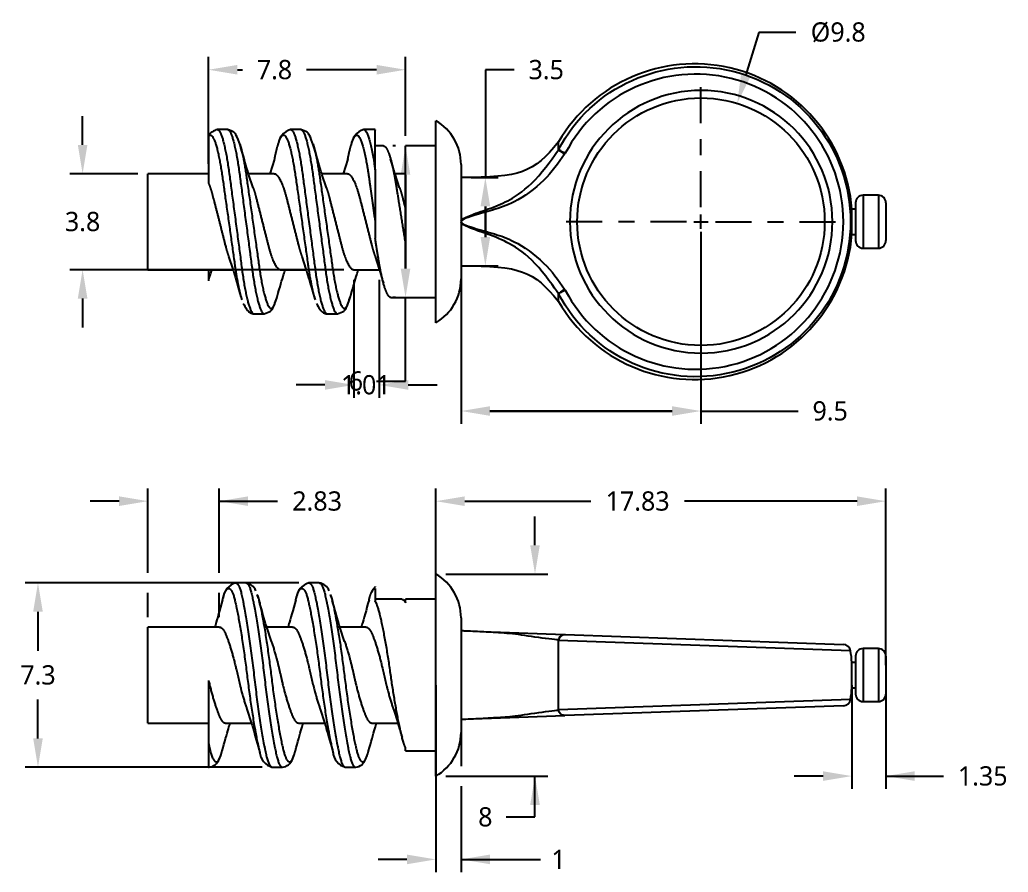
# Model space of a CAD drawing. Extents: x 1.53 to 7.69, y 2.63 to 7.95.
import ezdxf

# ---------------------------------------------------------------- set-up
doc = ezdxf.new("R2010")
doc.units = 0
doc.header["$LTSCALE"] = 0.5
doc.header["$MEASUREMENT"] = 0
doc.header["$PDMODE"] = 33
doc.header["$PDSIZE"] = 0.03937
doc.linetypes.add('CENTER', pattern=[0.72, 0.45, -0.09, 0.09, -0.09])
doc.layers.get('DEFPOINTS').update_dxf_attribs({"linetype": 'CONTINUOUS'})
for name, color, linetype in [('ANNOTATION_TEXT', 7, 'CONTINUOUS'), ('CENTERMARKS', 7, 'CONTINUOUS'), ('TANGENT_LINES', 7, 'CONTINUOUS'), ('VISIBLE', 7, 'CONTINUOUS')]:
    doc.layers.add(name, color=color, linetype=linetype)
doc.styles.add('ONSHAPE-STANDARD-DIMENSION', font='')
doc.styles.get('ONSHAPE-STANDARD-DIMENSION').set_extended_font_data('Noto Sans')
doc.dimstyles.new('ONSHAPE-STANDARD$0', dxfattribs={"dimtxt": 0.12, "dimasz": 0.18, "dimexe": 0.08, "dimexo": 0.0625, "dimgap": 0.09, "dimtad": 0, "dimtih": 1, "dimtoh": 1, "dimlfac": 25.4, "dimzin": 11, "dimtxsty": 'ONSHAPE-STANDARD-DIMENSION', "dimcen": 0.09, "dimclrd": 7, "dimclre": 7, "dimclrt": 7, "dimadec": 1, "dimazin": 3, "dimtfac": 1, "dimtofl": 0, "dimtmove": 0, "dimatfit": 3, "dimtolj": 1, "dimtzin": 11})
doc.dimstyles.new('ONSHAPE-STANDARD$3', dxfattribs={"dimtxt": 0.12, "dimasz": 0.18, "dimexe": 0.08, "dimexo": 0.0625, "dimgap": 0.09, "dimtad": 0, "dimtih": 1, "dimtoh": 1, "dimlfac": 25.4, "dimzin": 11, "dimtxsty": 'ONSHAPE-STANDARD-DIMENSION', "dimcen": 0, "dimclrd": 7, "dimclre": 7, "dimclrt": 7, "dimadec": 1, "dimazin": 3, "dimtfac": 1, "dimtofl": 0, "dimtmove": 0, "dimatfit": 3, "dimtolj": 1, "dimtzin": 11})

# ---------------------------------------------------------------- blocks, each defined once
blk = doc.blocks.new('*D1')
at = {"layer": 'ANNOTATION_TEXT', "color": 7}
for p, q in [((4.6107, 7.6367), (4.4307, 7.6367)), ((4.4307, 7.6367), (4.4307, 6.9646)), ((4.3416, 6.9646), (4.5107, 6.9646)), ((4.4307, 6.5935), (4.4307, 6.7846)), ((4.4307, 6.7846), (4.4307, 6.5935)), ((4.3416, 6.4135), (4.5107, 6.4135))]:
    blk.add_line(p, q, dxfattribs=at)
for points in [[(4.4607, 6.7846), (4.4007, 6.7846), (4.4307, 6.9646)], [(4.4007, 6.5935), (4.4607, 6.5935), (4.4307, 6.4135)]]:
    blk.add_solid(points, dxfattribs=at)
at = {"layer": 'DEFPOINTS', "color": 0}
for p in [(4.2791, 6.9646), (4.4307, 6.9646), (4.4307, 6.9646), (4.2791, 6.4135)]:
    blk.add_point(p, dxfattribs=at)
at = {"layer": 'ANNOTATION_TEXT', "color": 7, "insert": (4.8103, 7.6367), "char_height": 0.12, "attachment_point": 5, "style": 'ONSHAPE-STANDARD-DIMENSION'}
blk.add_mtext('\\A1;3.5', dxfattribs=at)
blk = doc.blocks.new('*D2')
at = {"layer": 'ANNOTATION_TEXT', "color": 7}
for p, q in [((6.137, 7.8697), (6.0541, 7.5989)), ((6.3674, 7.8697), (6.137, 7.8697))]:
    blk.add_line(p, q, dxfattribs=at)
blk.add_solid([(6.0254, 7.6077), (6.0827, 7.5901), (6.0013, 7.4268)], dxfattribs=at)
at = {"layer": 'DEFPOINTS', "color": 0}
for p in [(6.0013, 7.4268), (5.5491, 5.9513)]:
    blk.add_point(p, dxfattribs=at)
at = {"layer": 'ANNOTATION_TEXT', "color": 7, "insert": (6.6316, 7.8697), "char_height": 0.12, "attachment_point": 5, "style": 'ONSHAPE-STANDARD-DIMENSION'}
blk.add_mtext('\\A1;%%c9.8', dxfattribs=at)
blk = doc.blocks.new('*D3')
at = {"layer": 'ANNOTATION_TEXT', "color": 7}
for p, q in [((1.9188, 7.1683), (1.9188, 7.3483)), ((2.2639, 6.9883), (1.8388, 6.9883)), ((3.5474, 6.3898), (1.8388, 6.3898)), ((1.9188, 6.2098), (1.9188, 6.0298))]:
    blk.add_line(p, q, dxfattribs=at)
for points in [[(1.8888, 7.1683), (1.9488, 7.1683), (1.9188, 6.9883)], [(1.9488, 6.2098), (1.8888, 6.2098), (1.9188, 6.3898)]]:
    blk.add_solid(points, dxfattribs=at)
at = {"layer": 'DEFPOINTS', "color": 0}
for p in [(2.3264, 6.9883), (1.9188, 6.3898), (1.9188, 6.3898), (3.6099, 6.3898)]:
    blk.add_point(p, dxfattribs=at)
at = {"layer": 'ANNOTATION_TEXT', "color": 7, "insert": (1.9188, 6.6891), "char_height": 0.12, "attachment_point": 5, "style": 'ONSHAPE-STANDARD-DIMENSION'}
blk.add_mtext('\\A1;3.8', dxfattribs=at)
blk = doc.blocks.new('*D4')
at = {"layer": 'ANNOTATION_TEXT', "color": 7}
for p, q in [((3.6099, 6.3273), (3.6099, 5.5912)), ((3.7694, 6.3273), (3.7694, 5.5912)), ((3.4299, 5.6712), (3.2499, 5.6712)), ((3.9494, 5.6712), (4.1294, 5.6712))]:
    blk.add_line(p, q, dxfattribs=at)
for points in [[(3.4299, 5.6412), (3.4299, 5.7012), (3.6099, 5.6712)], [(3.9494, 5.7012), (3.9494, 5.6412), (3.7694, 5.6712)]]:
    blk.add_solid(points, dxfattribs=at)
at = {"layer": 'DEFPOINTS', "color": 0}
for p in [(3.6099, 6.3898), (3.7694, 6.3898), (3.7694, 5.6712), (3.7694, 5.6712)]:
    blk.add_point(p, dxfattribs=at)
at = {"layer": 'ANNOTATION_TEXT', "color": 7, "insert": (3.6851, 5.6712), "char_height": 0.12, "attachment_point": 5, "style": 'ONSHAPE-STANDARD-DIMENSION'}
blk.add_mtext('\\A1;1.01', dxfattribs=at)
blk = doc.blocks.new('*D5')
at = {"layer": 'ANNOTATION_TEXT', "color": 7}
for p, q in [((4.2791, 6.6221), (4.2791, 5.4284)), ((5.7752, 6.6266), (5.7752, 5.4284)), ((4.4591, 5.5084), (5.5952, 5.5084)), ((5.5952, 5.5084), (4.4591, 5.5084)), ((5.7752, 5.5084), (6.382, 5.5084))]:
    blk.add_line(p, q, dxfattribs=at)
for points in [[(4.4591, 5.5384), (4.4591, 5.4784), (4.2791, 5.5084)], [(5.5952, 5.4784), (5.5952, 5.5384), (5.7752, 5.5084)]]:
    blk.add_solid(points, dxfattribs=at)
at = {"layer": 'DEFPOINTS', "color": 0}
for p in [(4.2791, 6.6846), (5.7752, 6.6891), (5.7752, 5.5084), (5.7752, 5.5084)]:
    blk.add_point(p, dxfattribs=at)
at = {"layer": 'ANNOTATION_TEXT', "color": 7, "insert": (6.5813, 5.5084), "char_height": 0.12, "attachment_point": 5, "style": 'ONSHAPE-STANDARD-DIMENSION'}
blk.add_mtext('\\A1;9.5', dxfattribs=at)
blk = doc.blocks.new('*D6')
at = {"layer": 'ANNOTATION_TEXT', "color": 7}
for p, q in [((2.7043, 7.0508), (2.7043, 7.7167)), ((3.9327, 7.224), (3.9327, 7.7167)), ((2.8843, 7.6367), (2.9151, 7.6367)), ((3.7527, 7.6367), (3.3157, 7.6367))]:
    blk.add_line(p, q, dxfattribs=at)
for points in [[(2.8843, 7.6667), (2.8843, 7.6067), (2.7043, 7.6367)], [(3.7527, 7.6067), (3.7527, 7.6667), (3.9327, 7.6367)]]:
    blk.add_solid(points, dxfattribs=at)
at = {"layer": 'DEFPOINTS', "color": 0}
for p in [(2.7043, 7.6367), (2.7043, 7.6367), (3.9327, 7.1615), (2.7043, 6.9883)]:
    blk.add_point(p, dxfattribs=at)
at = {"layer": 'ANNOTATION_TEXT', "color": 7, "insert": (3.1154, 7.6367), "char_height": 0.12, "attachment_point": 5, "style": 'ONSHAPE-STANDARD-DIMENSION'}
blk.add_mtext('\\A1;7.8', dxfattribs=at)
blk = doc.blocks.new('*D7')
at = {"layer": 'ANNOTATION_TEXT', "color": 7}
for p, q in [((3.8702, 7.1615), (3.8527, 7.1615)), ((3.9327, 6.9815), (3.9327, 6.3966)), ((3.9327, 6.3966), (3.9327, 6.9815)), ((3.8702, 6.2166), (3.8527, 6.2166)), ((3.9327, 5.6949), (3.9327, 6.2166)), ((3.7527, 5.6949), (3.9327, 5.6949))]:
    blk.add_line(p, q, dxfattribs=at)
for points in [[(3.9627, 6.9815), (3.9027, 6.9815), (3.9327, 7.1615)], [(3.9027, 6.3966), (3.9627, 6.3966), (3.9327, 6.2166)]]:
    blk.add_solid(points, dxfattribs=at)
at = {"layer": 'DEFPOINTS', "color": 0}
for p in [(3.9327, 7.1615), (3.9327, 6.2166), (3.9327, 6.2166), (3.9327, 6.2166)]:
    blk.add_point(p, dxfattribs=at)
at = {"layer": 'ANNOTATION_TEXT', "color": 7, "insert": (3.6234, 5.6949), "char_height": 0.12, "attachment_point": 5, "style": 'ONSHAPE-STANDARD-DIMENSION'}
blk.add_mtext('\\A1;6', dxfattribs=at)
blk = doc.blocks.new('*D8')
at = {"layer": 'ANNOTATION_TEXT', "color": 7}
for p, q in [((3.2675, 4.4366), (1.5605, 4.4366)), ((1.6405, 4.2566), (1.6405, 4.0136)), ((1.6405, 3.467), (1.6405, 3.71)), ((3.0391, 3.287), (1.5605, 3.287))]:
    blk.add_line(p, q, dxfattribs=at)
for points in [[(1.6705, 4.2566), (1.6105, 4.2566), (1.6405, 4.4366)], [(1.6105, 3.467), (1.6705, 3.467), (1.6405, 3.287)]]:
    blk.add_solid(points, dxfattribs=at)
at = {"layer": 'DEFPOINTS', "color": 0}
for p in [(3.33, 4.4366), (1.6405, 3.287), (1.6405, 3.287), (3.1016, 3.287)]:
    blk.add_point(p, dxfattribs=at)
at = {"layer": 'ANNOTATION_TEXT', "color": 7, "insert": (1.6405, 3.8618), "char_height": 0.12, "attachment_point": 5, "style": 'ONSHAPE-STANDARD-DIMENSION'}
blk.add_mtext('\\A1;7.3', dxfattribs=at)
blk = doc.blocks.new('*D9')
at = {"layer": 'ANNOTATION_TEXT', "color": 7}
for p, q in [((2.3264, 4.4991), (2.3264, 5.0262)), ((2.7713, 4.4991), (2.7713, 5.0262)), ((2.1464, 4.9462), (1.9664, 4.9462)), ((2.7713, 4.9462), (3.1343, 4.9462)), ((2.9513, 4.9462), (3.1313, 4.9462)), ((2.3264, 4.2235), (2.3264, 4.3741)), ((2.7713, 4.2235), (2.7713, 4.3741))]:
    blk.add_line(p, q, dxfattribs=at)
for points in [[(2.1464, 4.9162), (2.1464, 4.9762), (2.3264, 4.9462)], [(2.9513, 4.9762), (2.9513, 4.9162), (2.7713, 4.9462)]]:
    blk.add_solid(points, dxfattribs=at)
at = {"layer": 'DEFPOINTS', "color": 0}
for p in [(2.3264, 4.9462), (2.3264, 4.9462), (2.3264, 4.161), (2.7713, 4.161)]:
    blk.add_point(p, dxfattribs=at)
at = {"layer": 'ANNOTATION_TEXT', "color": 7, "insert": (3.3815, 4.9462), "char_height": 0.12, "attachment_point": 5, "style": 'ONSHAPE-STANDARD-DIMENSION'}
blk.add_mtext('\\A1;2.83', dxfattribs=at)
blk = doc.blocks.new('*D10')
at = {"layer": 'ANNOTATION_TEXT', "color": 7}
for p, q in [((6.7169, 3.7993), (6.7169, 3.1519)), ((6.9289, 3.7993), (6.9289, 3.1519)), ((6.5369, 3.2319), (6.3569, 3.2319)), ((6.9289, 3.2319), (7.2889, 3.2319)), ((7.1089, 3.2319), (7.2889, 3.2319))]:
    blk.add_line(p, q, dxfattribs=at)
for points in [[(6.5369, 3.2019), (6.5369, 3.2619), (6.7169, 3.2319)], [(7.1089, 3.2619), (7.1089, 3.2019), (6.9289, 3.2319)]]:
    blk.add_solid(points, dxfattribs=at)
at = {"layer": 'DEFPOINTS', "color": 0}
for p in [(6.7169, 3.8618), (6.9289, 3.8618), (6.9289, 3.2319), (6.9289, 3.2319)]:
    blk.add_point(p, dxfattribs=at)
at = {"layer": 'ANNOTATION_TEXT', "color": 7, "insert": (7.5328, 3.2319), "char_height": 0.12, "attachment_point": 5, "style": 'ONSHAPE-STANDARD-DIMENSION'}
blk.add_mtext('\\A1;1.35', dxfattribs=at)
blk = doc.blocks.new('*D11')
at = {"layer": 'ANNOTATION_TEXT', "color": 7}
for p, q in [((4.1217, 3.9243), (4.1217, 5.0262)), ((6.9289, 3.9243), (6.9289, 5.0262)), ((4.3017, 4.9462), (5.0888, 4.9462)), ((6.7489, 4.9462), (5.6722, 4.9462))]:
    blk.add_line(p, q, dxfattribs=at)
for points in [[(4.3017, 4.9762), (4.3017, 4.9162), (4.1217, 4.9462)], [(6.7489, 4.9162), (6.7489, 4.9762), (6.9289, 4.9462)]]:
    blk.add_solid(points, dxfattribs=at)
at = {"layer": 'DEFPOINTS', "color": 0}
for p in [(4.1217, 4.9462), (4.1217, 4.9462), (4.1217, 3.8618), (6.9289, 3.8618)]:
    blk.add_point(p, dxfattribs=at)
at = {"layer": 'ANNOTATION_TEXT', "color": 7, "insert": (5.3805, 4.9462), "char_height": 0.12, "attachment_point": 5, "style": 'ONSHAPE-STANDARD-DIMENSION'}
blk.add_mtext('\\A1;17.83', dxfattribs=at)
blk = doc.blocks.new('*D12')
at = {"layer": 'ANNOTATION_TEXT', "color": 7}
for p, q in [((4.7403, 4.6717), (4.7403, 4.8517)), ((4.1842, 4.4917), (4.8203, 4.4917)), ((4.1842, 3.2319), (4.8203, 3.2319)), ((4.7403, 2.9769), (4.7403, 3.2319)), ((4.5603, 2.9769), (4.7403, 2.9769))]:
    blk.add_line(p, q, dxfattribs=at)
for points in [[(4.7103, 4.6717), (4.7703, 4.6717), (4.7403, 4.4917)], [(4.7703, 3.0519), (4.7103, 3.0519), (4.7403, 3.2319)]]:
    blk.add_solid(points, dxfattribs=at)
at = {"layer": 'DEFPOINTS', "color": 0}
for p in [(4.1217, 4.4917), (4.1217, 3.2319), (4.7403, 3.2319), (4.7403, 3.2319)]:
    blk.add_point(p, dxfattribs=at)
at = {"layer": 'ANNOTATION_TEXT', "color": 7, "insert": (4.4307, 2.9769), "char_height": 0.12, "attachment_point": 5, "style": 'ONSHAPE-STANDARD-DIMENSION'}
blk.add_mtext('\\A1;8', dxfattribs=at)
blk = doc.blocks.new('*D13')
at = {"layer": 'ANNOTATION_TEXT', "color": 7}
for p, q in [((4.1217, 3.7993), (4.1217, 2.6322)), ((4.2791, 3.7993), (4.2791, 3.2944)), ((4.2791, 3.1694), (4.2791, 2.6322)), ((3.9417, 2.7122), (3.7617, 2.7122)), ((4.2791, 2.7122), (4.7749, 2.7122)), ((4.4591, 2.7122), (4.6391, 2.7122))]:
    blk.add_line(p, q, dxfattribs=at)
for points in [[(3.9417, 2.6822), (3.9417, 2.7422), (4.1217, 2.7122)], [(4.4591, 2.7422), (4.4591, 2.6822), (4.2791, 2.7122)]]:
    blk.add_solid(points, dxfattribs=at)
at = {"layer": 'DEFPOINTS', "color": 0}
for p in [(4.1217, 3.8618), (4.2791, 3.8618), (4.2791, 2.7122), (4.2791, 2.7122)]:
    blk.add_point(p, dxfattribs=at)
at = {"layer": 'ANNOTATION_TEXT', "color": 7, "insert": (4.8872, 2.7122), "char_height": 0.12, "attachment_point": 5, "style": 'ONSHAPE-STANDARD-DIMENSION'}
blk.add_mtext('\\A1;1', dxfattribs=at)

msp = doc.modelspace()

# ---------------------------------------------------------------- linework, layer by layer
at = {"layer": 'CENTERMARKS', "linetype": 'CENTER'}
for p, q in [((5.7752, 6.7791), (5.7752, 7.5507)), ((5.6852, 6.6891), (4.9136, 6.6891)), ((5.8652, 6.6891), (6.6369, 6.6891)), ((5.7752, 6.5991), (5.7752, 5.8274))]:
    msp.add_line(p, q, dxfattribs=at)
at = {"layer": 'CENTERMARKS', "linetype": 'CONTINUOUS'}
for p, q in [((5.7752, 6.6441), (5.7752, 6.7341)), ((5.7302, 6.6891), (5.8202, 6.6891))]:
    msp.add_line(p, q, dxfattribs=at)
at = {"layer": 'TANGENT_LINES'}
for p, q in [((4.9291, 7.1161), (4.9251, 7.1095)), ((6.7872, 6.8544), (6.7872, 6.5237)), ((6.8817, 6.8544), (6.8817, 6.5237)), ((4.9251, 6.2686), (4.9291, 6.2621)), ((6.7084, 4.0128), (4.8867, 4.0775)), ((4.9291, 4.1143), (4.9199, 4.1135)), ((6.7872, 4.0271), (6.7872, 3.6964)), ((6.8817, 4.0271), (6.8817, 3.6964)), ((4.8867, 3.6461), (6.7084, 3.7108)), ((4.8867, 3.6433), (4.887, 3.6433)), ((4.2791, 3.5862), (4.2958, 3.587))]:
    msp.add_line(p, q, dxfattribs=at)
msp.add_ellipse((5.7438, 6.6891), major_axis=(0, 0.9202), ratio=0.999371, start_param=8.336502, end_param=13.654647, dxfattribs=at)
at = {"layer": 'TANGENT_LINES', "extrusion": (0, 0, -1)}
msp.add_ellipse((5.7769, 6.6891), major_axis=(-0.8189, 0), ratio=1, start_param=6.283185307179586, end_param=12.56637061435917, dxfattribs=at)
at = {"layer": 'TANGENT_LINES'}
for points, weights, knots in [([(2.7043, 7.2223), (2.7103, 7.2298), (2.7158, 7.2298), (2.7538, 7.2298), (2.7919, 6.9594), (2.8299, 6.6891), (2.868, 6.4187), (2.8827, 6.314), (2.8997, 6.2451), (2.9026, 6.2332), (2.9055, 6.2226)], [0.96351017681, 0.978211633781, 1, 0.866025403784, 1, 0.866025403784, 1, 0.943494333625, 0.934652783025, 0.93314678853, 0.933023664293], [0.19457898, 0.19457898, 0.19457898, 0.2, 0.2, 0.23333333, 0.23333333, 0.26666667, 0.26666667, 0.28072547, 0.28072547, 0.28312012, 0.28312012, 0.28312012]), ([(2.759, 7.2639), (2.7591, 7.2639), (2.7591, 7.2639), (2.7972, 7.2639), (2.8352, 6.9765), (2.8733, 6.6891), (2.9113, 6.4017), (2.9494, 6.1143), (2.9875, 6.1143)], [0.999702167794, 0.999850918004, 1, 0.866025403784, 1, 0.866025403784, 1, 0.866025403784, 1], [0.1999629, 0.1999629, 0.1999629, 0.2, 0.2, 0.2333333, 0.2333333, 0.2666667, 0.2666667, 0.3, 0.3, 0.3]), ([(2.8228, 7.2639), (2.8609, 7.2637), (2.8989, 6.9765), (2.937, 6.6891), (2.975, 6.4017), (3.0131, 6.1143), (3.0512, 6.1143), (3.0512, 6.1143), (3.0512, 6.1143)], [0.99987838123, 0.866086240795, 1, 0.866025403784, 1, 0.866025403784, 1, 0.99993916299, 0.99987838123], [0.2000151, 0.2000151, 0.2000151, 0.2333333, 0.2333333, 0.2666667, 0.2666667, 0.3, 0.3, 0.3000151, 0.3000151, 0.3000151]), ([(3.1377, 7.1685), (3.1563, 7.2298), (3.1724, 7.2298), (3.2105, 7.2298), (3.2486, 6.9594), (3.2866, 6.6891), (3.3247, 6.4187), (3.3394, 6.314), (3.3564, 6.2451), (3.3593, 6.2332), (3.3622, 6.2226)], [0.933441730668, 0.938373623314, 1, 0.866025403784, 1, 0.866025403784, 1, 0.943494333625, 0.934652783025, 0.93314678853, 0.933023664293], [0.38466715, 0.38466715, 0.38466715, 0.4, 0.4, 0.43333333, 0.43333333, 0.46666667, 0.46666667, 0.48072547, 0.48072547, 0.48312012, 0.48312012, 0.48312012]), ([(3.2157, 7.2639), (3.2158, 7.2639), (3.2158, 7.2639), (3.2539, 7.2639), (3.2919, 6.9765), (3.33, 6.6891), (3.368, 6.4017), (3.4061, 6.1143), (3.4442, 6.1143)], [0.999702167794, 0.999850918004, 1, 0.866025403784, 1, 0.866025403784, 1, 0.866025403784, 1], [0.3999629, 0.3999629, 0.3999629, 0.4, 0.4, 0.4333333, 0.4333333, 0.4666667, 0.4666667, 0.5, 0.5, 0.5]), ([(3.2795, 7.2639), (3.3176, 7.2637), (3.3556, 6.9765), (3.3937, 6.6891), (3.4317, 6.4017), (3.4698, 6.1143), (3.5078, 6.1143), (3.5079, 6.1143), (3.5079, 6.1143)], [0.99987838123, 0.866086240795, 1, 0.866025403784, 1, 0.866025403784, 1, 0.99993916299, 0.99987838123], [0.4000151, 0.4000151, 0.4000151, 0.4333333, 0.4333333, 0.4666667, 0.4666667, 0.5, 0.5, 0.5000151, 0.5000151, 0.5000151]), ([(3.5943, 7.1685), (3.613, 7.2298), (3.6291, 7.2298), (3.6672, 7.2298), (3.7053, 6.9594), (3.7231, 6.8326), (3.7437, 6.6862)], [0.933441730668, 0.938373623314, 1, 0.866025403784, 1, 0.932347871317, 0.933019300153], [0.58466715, 0.58466715, 0.58466715, 0.6, 0.6, 0.63333333, 0.63333333, 0.65016541, 0.65016541, 0.65016541]), ([(3.6724, 7.2639), (3.6725, 7.2639), (3.6725, 7.2639), (3.7074, 7.2639), (3.7437, 7.0119)], [0.999702167794, 0.999850918004, 1, 0.875690930878, 0.982063574595], [0.59996291, 0.59996291, 0.59996291, 0.6, 0.6, 0.63092852, 0.63092852, 0.63092852]), ([(2.9013, 7.1673), (2.9042, 7.1576), (2.9072, 7.1465), (2.926, 7.0752), (2.9423, 6.9594), (2.9803, 6.6891), (3.0184, 6.4187), (3.0565, 6.1483), (3.0945, 6.1483), (3.1099, 6.1483), (3.1276, 6.2042)], [0.933355671429, 0.932666989811, 0.933361178449, 0.937844213353, 1, 0.866025403784, 1, 0.866025403784, 1, 0.941141021474, 0.933999001998], [0.21547411, 0.21547411, 0.21547411, 0.21786876, 0.21786876, 0.23333333, 0.23333333, 0.26666667, 0.26666667, 0.3, 0.3, 0.31464431, 0.31464431, 0.31464431]), ([(3.358, 7.1673), (3.3609, 7.1576), (3.3639, 7.1465), (3.3827, 7.0752), (3.399, 6.9594), (3.437, 6.6891), (3.4751, 6.4187), (3.5131, 6.1483), (3.5512, 6.1483), (3.5666, 6.1483), (3.5843, 6.2042)], [0.933355671429, 0.932666989811, 0.933361178449, 0.937844213353, 1, 0.866025403784, 1, 0.866025403784, 1, 0.941141021474, 0.933999001998], [0.41547411, 0.41547411, 0.41547411, 0.41786876, 0.41786876, 0.43333333, 0.43333333, 0.46666667, 0.46666667, 0.5, 0.5, 0.51464431, 0.51464431, 0.51464431]), ([(2.7971, 4.3496), (2.8333, 4.4724), (2.868, 4.3301), (2.906, 4.174), (2.9441, 3.8618), (2.9819, 3.5518), (3.0198, 3.3952)], [0.980961163796, 0.876338740399, 1, 0.866025403784, 1, 0.866834621144, 0.998391340758], [0.23589933, 0.23589933, 0.23589933, 0.26666667, 0.26666667, 0.3, 0.3, 0.333132, 0.333132, 0.333132]), ([(2.8733, 4.4366), (2.8937, 4.4366), (2.9113, 4.3596), (2.9494, 4.1937), (2.9875, 3.8618), (3.0255, 3.5299), (3.0636, 3.364), (3.0812, 3.287), (3.1016, 3.287)], [0.933012701892, 0.933012701892, 1, 0.866025403784, 1, 0.866025403784, 1, 0.933012701892, 0.933012701892], [0.25, 0.25, 0.25, 0.26666667, 0.26666667, 0.3, 0.3, 0.33333333, 0.33333333, 0.35, 0.35, 0.35]), ([(2.937, 4.4366), (2.9574, 4.4366), (2.975, 4.3596), (3.0131, 4.1937), (3.0512, 3.8618), (3.0892, 3.5299), (3.1273, 3.364), (3.1449, 3.287), (3.1653, 3.287)], [0.933012701892, 0.933012701892, 1, 0.866025403784, 1, 0.866025403784, 1, 0.933012701892, 0.933012701892], [0.25, 0.25, 0.25, 0.26666667, 0.26666667, 0.3, 0.3, 0.33333333, 0.33333333, 0.35, 0.35, 0.35]), ([(3.2538, 4.3496), (3.29, 4.4724), (3.3247, 4.3301), (3.3627, 4.174), (3.4008, 3.8618), (3.4386, 3.5518), (3.4765, 3.3952)], [0.980961163796, 0.876338740399, 1, 0.866025403784, 1, 0.866834621144, 0.998391340758], [0.43589933, 0.43589933, 0.43589933, 0.46666667, 0.46666667, 0.5, 0.5, 0.533132, 0.533132, 0.533132]), ([(3.33, 4.4366), (3.3504, 4.4366), (3.368, 4.3596), (3.4061, 4.1937), (3.4442, 3.8618), (3.4822, 3.5299), (3.5203, 3.364), (3.5379, 3.287), (3.5583, 3.287)], [0.933012701892, 0.933012701892, 1, 0.866025403784, 1, 0.866025403784, 1, 0.933012701892, 0.933012701892], [0.45, 0.45, 0.45, 0.46666667, 0.46666667, 0.5, 0.5, 0.53333333, 0.53333333, 0.55, 0.55, 0.55]), ([(3.3937, 4.4366), (3.4141, 4.4366), (3.4317, 4.3596), (3.4698, 4.1937), (3.5078, 3.8618), (3.5459, 3.5299), (3.584, 3.364), (3.6016, 3.287), (3.622, 3.287)], [0.933012701892, 0.933012701892, 1, 0.866025403784, 1, 0.866025403784, 1, 0.933012701892, 0.933012701892], [0.45, 0.45, 0.45, 0.46666667, 0.46666667, 0.5, 0.5, 0.53333333, 0.53333333, 0.55, 0.55, 0.55]), ([(3.7105, 4.3496), (3.7169, 4.3714), (3.7238, 4.3844), (3.7336, 4.4029), (3.7437, 4.4025)], [0.980961163796, 0.960637835352, 0.948928707711, 0.932688637139, 0.933019300153], [0.63589933, 0.63589933, 0.63589933, 0.64187601, 0.64187601, 0.65016541, 0.65016541, 0.65016541]), ([(3.0198, 4.3241), (3.0574, 4.1662), (3.0945, 3.8618), (3.1326, 3.5496), (3.1706, 3.3935), (3.2039, 3.2573), (3.239, 3.3659)], [0.994304059512, 0.868936634251, 1, 0.866025403784, 1, 0.881026331842, 0.973357405252], [0.26739099, 0.26739099, 0.26739099, 0.3, 0.3, 0.33333333, 0.33333333, 0.36293438, 0.36293438, 0.36293438]), ([(3.4765, 4.3241), (3.5141, 4.1662), (3.5512, 3.8618), (3.5893, 3.5496), (3.6273, 3.3935), (3.6605, 3.2573), (3.6957, 3.3659)], [0.994304059512, 0.868936634251, 1, 0.866025403784, 1, 0.881026331842, 0.973357405252], [0.46739099, 0.46739099, 0.46739099, 0.5, 0.5, 0.53333333, 0.53333333, 0.56293438, 0.56293438, 0.56293438]), ([(2.7043, 3.4359), (2.7093, 3.4125), (2.7139, 3.3935), (2.7472, 3.2573), (2.7823, 3.3659)], [0.968140702058, 0.981521771343, 1, 0.881026331842, 0.973357405252], [0.12873589, 0.12873589, 0.12873589, 0.13333333, 0.13333333, 0.16293438, 0.16293438, 0.16293438])]:
    msp.add_rational_spline(points, weights, degree=2, knots=knots, dxfattribs=at)
for points, knots in [([(4.2791, 6.6935), (4.2791, 6.6935), (4.2792, 6.6935), (4.2832, 6.7013), (4.2962, 6.7115), (4.3624, 6.7399), (4.4842, 6.7787), (4.6081, 6.8351), (4.7555, 6.9461), (4.8866, 7.136), (4.8867, 7.1362), (4.8867, 7.1362)], [0, 0, 0, 0, 0.001455, 0.040076, 0.099728, 0.223123, 0.394385, 0.566007, 0.785614, 0.998546, 1, 1, 1, 1]), ([(4.9251, 7.1095), (4.8858, 7.0537), (4.8056, 6.9399), (4.6163, 6.806), (4.48, 6.7619), (4.3651, 6.7309), (4.2984, 6.7081), (4.2847, 6.6988), (4.2808, 6.6928), (4.2804, 6.6919), (4.2802, 6.6902), (4.28, 6.6891)], [0, 0, 0, 0, 0.207484, 0.423722, 0.596387, 0.754159, 0.871531, 0.927004, 0.961787, 0.975788, 1, 1, 1, 1]), ([(4.9291, 7.1161), (4.9243, 7.1186), (4.915, 7.1234), (4.9024, 7.1299), (4.8925, 7.1349), (4.8884, 7.1368), (4.8867, 7.1376)], [0, 0, 0, 0, 0.294777, 0.573316, 0.816462, 1, 1, 1, 1]), ([(4.9251, 7.1095), (4.921, 7.1124), (4.913, 7.1182), (4.9015, 7.1262), (4.8923, 7.1326), (4.8884, 7.1351), (4.8867, 7.1362)], [0, 0, 0, 0, 0.286133, 0.565717, 0.812286, 1, 1, 1, 1]), ([(4.8867, 6.2419), (4.8867, 6.2419), (4.8866, 6.2421), (4.7538, 6.4327), (4.6109, 6.5431), (4.4654, 6.6064), (4.3628, 6.6381), (4.2959, 6.6668), (4.2832, 6.6768), (4.2792, 6.6846), (4.2791, 6.6846), (4.2791, 6.6846)], [0, 0, 0, 0, 0.001456, 0.214599, 0.434424, 0.618376, 0.776655, 0.900173, 0.959884, 0.998544, 1, 1, 1, 1]), ([(4.28, 6.6891), (4.2802, 6.688), (4.2804, 6.6862), (4.2808, 6.6853), (4.2847, 6.6793), (4.2985, 6.67), (4.3648, 6.6472), (4.4917, 6.6126), (4.6149, 6.5717), (4.8066, 6.4379), (4.8861, 6.3243), (4.9251, 6.2686)], [0, 0, 0, 0, 0.024204, 0.0382, 0.07297, 0.128425, 0.245756, 0.410935, 0.576425, 0.792588, 1, 1, 1, 1]), ([(4.8867, 6.2419), (4.8884, 6.243), (4.8923, 6.2455), (4.9015, 6.2519), (4.913, 6.26), (4.921, 6.2657), (4.9251, 6.2686)], [0, 0, 0, 0, 0.187714, 0.434283, 0.713867, 1, 1, 1, 1]), ([(4.9291, 6.2621), (4.9243, 6.2595), (4.915, 6.2547), (4.9024, 6.2483), (4.8925, 6.2433), (4.8884, 6.2413), (4.8867, 6.2405)], [0, 0, 0, 0, 0.294777, 0.573316, 0.816462, 1, 1, 1, 1]), ([(4.3573, 4.1339), (4.3325, 4.135), (4.2968, 4.1366), (4.2841, 4.1371), (4.2792, 4.1373), (4.2791, 4.1373), (4.2791, 4.1373)], [0, 0, 0, 0, 0.592599, 0.855944, 0.995679, 1, 1, 1, 1]), ([(4.8867, 4.0803), (4.8867, 4.0803), (4.8866, 4.0803), (4.7418, 4.0967), (4.6055, 4.1208), (4.4636, 4.1285), (4.3911, 4.1322), (4.3573, 4.1339)], [0, 0, 0, 0, 0.001604, 0.243357, 0.522944, 0.777147, 1, 1, 1, 1]), ([(4.8867, 4.0803), (4.8882, 4.085), (4.8913, 4.0943), (4.9006, 4.1059), (4.9125, 4.1135), (4.921, 4.1141), (4.9251, 4.1145)], [0, 0, 0, 0, 0.257626, 0.515124, 0.763812, 1, 1, 1, 1]), ([(4.9199, 4.1135), (4.9184, 4.1132), (4.9144, 4.1123), (4.901, 4.1049), (4.8915, 4.0929), (4.8883, 4.0826), (4.8867, 4.0775)], [0, 0, 0, 0, 0.162751, 0.436459, 0.715836, 1, 1, 1, 1]), ([(4.2958, 3.587), (4.3143, 3.5877), (4.3591, 3.5897), (4.4842, 3.5963), (4.6029, 3.603), (4.7432, 3.627), (4.8866, 3.6433), (4.8867, 3.6433), (4.8867, 3.6433)], [0, 0, 0, 0, 0.145456, 0.351375, 0.553573, 0.792251, 0.99863, 1, 1, 1, 1])]:
    msp.add_open_spline(points, degree=3, knots=knots, dxfattribs=at)
at = {"layer": 'VISIBLE'}
for p, q in [((4.1217, 6.0591), (4.1217, 7.319)), ((2.7043, 7.2223), (2.7043, 6.9282)), ((2.8228, 7.2639), (2.7591, 7.2639)), ((3.2795, 7.2639), (3.2158, 7.2639)), ((3.7437, 7.2639), (3.6725, 7.2639)), ((3.7437, 7.0119), (3.7437, 7.2603)), ((2.9042, 7.1574), (2.9009, 7.1687)), ((3.3609, 7.1574), (3.3576, 7.1687)), ((3.7961, 7.1615), (3.7437, 7.1615)), ((4.1217, 7.1615), (3.9327, 7.1615)), ((3.9327, 6.5501), (3.9327, 7.1615)), ((4.8867, 7.1376), (4.8867, 7.1867)), ((4.8867, 7.1362), (4.8867, 7.1376)), ((3.1161, 7.0785), (3.0871, 6.9877)), ((3.5728, 7.0785), (3.5438, 6.9877)), ((4.2791, 7.0462), (4.2791, 6.3319)), ((2.7043, 6.9883), (2.3264, 6.9883)), ((2.3264, 6.3898), (2.3264, 6.9883)), ((3.1138, 6.9883), (2.9545, 6.9883)), ((2.9826, 6.9005), (2.9545, 6.9864)), ((3.5705, 6.9883), (3.4112, 6.9883)), ((3.4393, 6.9005), (3.4112, 6.9864)), ((3.7437, 7.0119), (3.7437, 6.6862)), ((3.9327, 6.9883), (3.8679, 6.9883)), ((3.896, 6.9005), (3.8679, 6.9864)), ((6.8817, 6.8544), (6.7872, 6.8544)), ((6.7399, 6.8072), (6.7399, 6.5709)), ((6.9289, 6.8072), (6.9289, 6.5709)), ((6.7399, 6.7678), (6.7169, 6.7678)), ((6.7169, 6.6103), (6.7169, 6.7678)), ((3.7437, 6.6862), (3.7437, 6.5836)), ((6.7169, 6.6103), (6.7399, 6.6103)), ((6.7872, 6.5237), (6.8817, 6.5237)), ((2.8295, 6.4724), (2.8553, 6.3932)), ((3.2862, 6.4724), (3.312, 6.3932)), ((3.7429, 6.4724), (3.7687, 6.3932)), ((2.3264, 6.3898), (2.856, 6.3898)), ((2.7043, 6.3918), (2.7043, 6.3209)), ((3.1532, 6.3898), (3.3127, 6.3898)), ((3.6099, 6.3898), (3.7694, 6.3898)), ((4.8867, 6.2405), (4.8867, 6.2419)), ((4.8867, 6.1914), (4.8867, 6.2405)), ((2.9058, 6.2218), (2.9116, 6.2027)), ((3.3625, 6.2218), (3.3683, 6.2027)), ((3.8409, 6.2166), (4.1217, 6.2166)), ((2.9875, 6.1143), (3.0512, 6.1143)), ((3.4442, 6.1143), (3.5078, 6.1143)), ((4.1217, 3.2319), (4.1217, 4.4917)), ((2.937, 4.4366), (2.8733, 4.4366)), ((3.3937, 4.4366), (3.33, 4.4366)), ((3.7437, 4.4025), (3.7437, 4.3223)), ((3.0158, 4.3404), (3.0084, 4.3644)), ((3.4725, 4.3404), (3.4651, 4.3644)), ((3.9103, 4.3342), (3.7437, 4.3342)), ((4.1217, 4.3342), (3.9327, 4.3342)), ((3.9327, 4.3133), (3.9327, 4.3342)), ((4.2791, 4.2189), (4.2791, 3.5046)), ((2.7713, 4.161), (2.3264, 4.161)), ((2.3264, 3.5626), (2.3264, 4.161)), ((3.096, 4.0717), (3.0673, 4.1595)), ((3.228, 4.161), (3.0674, 4.161)), ((3.5527, 4.0717), (3.524, 4.1595)), ((3.6847, 4.161), (3.5241, 4.161)), ((4.2967, 4.1368), (4.9251, 4.1145)), ((4.8867, 4.0775), (4.8867, 4.0803)), ((4.8867, 3.6461), (4.8867, 4.0775)), ((4.9251, 4.1145), (4.9291, 4.1143)), ((4.9291, 4.1143), (6.6634, 4.0528)), ((6.8817, 4.0271), (6.7872, 4.0271)), ((6.7399, 3.9799), (6.7399, 3.7437)), ((6.9289, 3.9799), (6.9289, 3.7437)), ((6.7399, 3.9405), (6.7169, 3.9405)), ((6.7169, 3.783), (6.7169, 3.9405)), ((2.7043, 3.8272), (2.7043, 3.4359)), ((6.7169, 3.783), (6.7399, 3.783)), ((2.9436, 3.6492), (2.9707, 3.5656)), ((3.4002, 3.6492), (3.4274, 3.5656)), ((3.8569, 3.6492), (3.8841, 3.5656)), ((4.887, 3.6433), (4.8867, 3.6461)), ((6.6634, 3.6708), (4.9273, 3.6092)), ((6.7872, 3.6964), (6.8817, 3.6964)), ((4.2967, 3.5868), (4.9273, 3.6092)), ((2.3264, 3.5626), (2.7043, 3.5626)), ((2.8106, 3.5626), (2.9713, 3.5626)), ((3.2673, 3.5626), (3.428, 3.5626)), ((3.724, 3.5626), (3.8847, 3.5626)), ((2.7043, 3.4359), (2.7043, 3.2879)), ((3.9327, 3.3893), (3.9327, 3.4102)), ((2.7706, 3.3362), (2.7802, 3.3596)), ((3.2273, 3.3362), (3.2369, 3.3596)), ((3.684, 3.3362), (3.6936, 3.3596)), ((3.9327, 3.3893), (4.1217, 3.3893)), ((3.1016, 3.287), (3.1653, 3.287)), ((3.5583, 3.287), (3.622, 3.287))]:
    msp.add_line(p, q, dxfattribs=at)
msp.add_circle((5.7752, 6.6891), 0.7717, dxfattribs=at)
for centre, radius, start, end in [((5.7358, 6.6891), 0.9843, 4.58857, 149.6257), ((3.9642, 7.0462), 0.315, 360, 60), ((2.7758, 7.1843), 0.0813, 101.88676, 150.24835), ((3.2487, 7.1566), 0.1122, 107.08282, 175.22949), ((3.7054, 7.1566), 0.1122, 107.08282, 175.22949), ((6.7872, 6.8072), 0.0472, 90, 180), ((6.8817, 6.8072), 0.0472, 0, 90), ((5.7358, 6.6891), 0.9843, 210.3743, 355.41143), ((6.7872, 6.5709), 0.0472, 180, 270), ((6.8817, 6.5709), 0.0472, 270, 360), ((3.9642, 6.3319), 0.315, 300, 0), ((3.9642, 4.2189), 0.315, 0, 60), ((2.9023, 4.3325), 0.108, 105.54983, 175.63954), ((2.9268, 4.36), 0.0773, 20.67289, 82.41252), ((3.359, 4.3325), 0.108, 105.54983, 175.63954), ((3.3835, 4.36), 0.0773, 20.67289, 82.41252), ((6.6618, 4.0056), 0.0472, 8.82622, 87.96778), ((5.7358, 3.8618), 0.9843, 4.58857, 8.82622), ((6.7872, 3.9799), 0.0472, 90, 180), ((6.8817, 3.9799), 0.0472, 0, 90), ((5.7358, 3.8618), 0.9843, 351.17378, 355.41143), ((6.6618, 3.718), 0.0472, 272.03222, 351.17378), ((6.7872, 3.7437), 0.0472, 180, 270), ((6.8817, 3.7437), 0.0472, 270, 0), ((3.9642, 3.5046), 0.315, 300, 0), ((2.6991, 3.3626), 0.0762, 277.15284, 339.70914), ((3.1307, 3.3911), 0.108, 184.36046, 254.45017), ((3.1558, 3.3626), 0.0762, 277.15284, 339.70914), ((3.5873, 3.3911), 0.108, 184.36046, 254.45017), ((3.6125, 3.3626), 0.0762, 277.15284, 339.70914)]:
    msp.add_arc(centre, radius, start, end, dxfattribs=at)
at = {"layer": 'VISIBLE', "extrusion": (0, 0, -1)}
msp.add_ellipse((5.7424, 6.6891), major_axis=(0, -0.9666), ratio=0.999371, start_param=8.336502, end_param=13.654647, dxfattribs=at)
at = {"layer": 'VISIBLE'}
for points, knots in [([(2.9009, 7.1687), (2.8924, 7.191), (2.8786, 7.2272), (2.8642, 7.2497), (2.8378, 7.2587), (2.8228, 7.2639)], [0, 0, 0, 0, 0.409328, 0.664517, 1, 1, 1, 1]), ([(3.3576, 7.1687), (3.3491, 7.191), (3.3353, 7.2272), (3.3209, 7.2497), (3.2945, 7.2587), (3.2795, 7.2639)], [0, 0, 0, 0, 0.409328, 0.664517, 1, 1, 1, 1]), ([(2.9545, 6.9864), (2.9508, 6.9981), (2.9404, 7.0316), (2.9163, 7.1153), (2.9006, 7.1695)], [0, 0, 0, 0, 0.351942, 1, 1, 1, 1]), ([(3.4112, 6.9864), (3.4075, 6.9981), (3.397, 7.0316), (3.373, 7.1153), (3.3573, 7.1695)], [0, 0, 0, 0, 0.351942, 1, 1, 1, 1]), ([(4.8914, 7.1925), (4.8898, 7.1906), (4.8883, 7.1887), (4.8867, 7.1867), (4.7299, 6.9931), (4.6503, 6.9646), (4.2791, 6.9646)], [0, 0, 0, 0, 0.0078557, 0.0078557, 0.0078557, 0.7934257, 0.7934257, 0.7934257, 0.7934257]), ([(3.8679, 6.9864), (3.8638, 6.9998), (3.8549, 7.0283), (3.845, 7.062), (3.8398, 7.0797)], [0, 0, 0, 0, 0.472938, 1, 1, 1, 1]), ([(4.2791, 6.4135), (4.6503, 6.4135), (4.7299, 6.385), (4.8867, 6.1914), (4.8883, 6.1894), (4.8898, 6.1875), (4.8914, 6.1856)], [0, 0, 0, 0, 0.78557, 0.78557, 0.78557, 0.7934257, 0.7934257, 0.7934257, 0.7934257]), ([(2.7056, 6.3254), (2.7104, 6.3411), (2.7185, 6.368), (2.7236, 6.3841), (2.7257, 6.3908)], [0, 0, 0, 0, 0.584357, 1, 1, 1, 1]), ([(2.8553, 6.3932), (2.8576, 6.386), (2.8651, 6.3622), (2.8893, 6.2788), (2.9061, 6.2205)], [0, 0, 0, 0, 0.300979, 1, 1, 1, 1]), ([(3.1395, 6.2473), (3.1538, 6.296), (3.1743, 6.3654), (3.1805, 6.385), (3.1824, 6.3908)], [0, 0, 0, 0, 0.701363, 1, 1, 1, 1]), ([(3.312, 6.3932), (3.3143, 6.386), (3.3218, 6.3622), (3.3459, 6.2788), (3.3628, 6.2205)], [0, 0, 0, 0, 0.300979, 1, 1, 1, 1]), ([(3.5962, 6.2473), (3.6105, 6.296), (3.631, 6.3654), (3.6372, 6.385), (3.6391, 6.3908)], [0, 0, 0, 0, 0.701363, 1, 1, 1, 1]), ([(3.7687, 6.3932), (3.7712, 6.3851), (3.7775, 6.365), (3.7882, 6.3288), (3.7947, 6.3072)], [0, 0, 0, 0, 0.40331, 1, 1, 1, 1]), ([(2.9207, 6.1793), (2.9273, 6.1664), (2.9395, 6.1424), (2.9629, 6.1191), (2.9796, 6.1158), (2.9874, 6.1143)], [0, 0, 0, 0, 0.382265, 0.711762, 1, 1, 1, 1]), ([(3.0512, 6.1143), (3.0662, 6.1194), (3.0926, 6.1286), (3.1074, 6.1512), (3.123, 6.1943), (3.1329, 6.2218)], [0, 0, 0, 0, 0.322653, 0.568184, 1, 1, 1, 1]), ([(3.3774, 6.1793), (3.384, 6.1664), (3.3962, 6.1424), (3.4196, 6.1191), (3.4363, 6.1158), (3.4441, 6.1143)], [0, 0, 0, 0, 0.382265, 0.711762, 1, 1, 1, 1]), ([(3.5079, 6.1143), (3.5229, 6.1194), (3.5493, 6.1286), (3.5641, 6.1512), (3.5796, 6.1943), (3.5896, 6.2218)], [0, 0, 0, 0, 0.322653, 0.568184, 1, 1, 1, 1]), ([(3.7439, 4.414), (3.743, 4.4131), (3.7396, 4.4097), (3.7292, 4.392), (3.7216, 4.379)], [0, 0, 0, 0, 0.268574, 1, 1, 1, 1]), ([(2.7919, 4.33), (2.7746, 4.269), (2.7507, 4.1846), (2.7443, 4.1642), (2.7425, 4.1585)], [0, 0, 0, 0, 0.722548, 1, 1, 1, 1]), ([(3.0673, 4.1595), (3.0645, 4.1686), (3.056, 4.196), (3.0341, 4.2739), (3.0194, 4.3259)], [0, 0, 0, 0, 0.332085, 1, 1, 1, 1]), ([(3.2486, 4.33), (3.2313, 4.269), (3.2074, 4.1846), (3.201, 4.1642), (3.1992, 4.1585)], [0, 0, 0, 0, 0.722548, 1, 1, 1, 1]), ([(3.524, 4.1595), (3.5212, 4.1686), (3.5127, 4.196), (3.4907, 4.2739), (3.4761, 4.3259)], [0, 0, 0, 0, 0.332085, 1, 1, 1, 1]), ([(3.7052, 4.33), (3.688, 4.269), (3.6641, 4.1846), (3.6577, 4.1642), (3.6559, 4.1585)], [0, 0, 0, 0, 0.722548, 1, 1, 1, 1]), ([(4.9273, 3.6092), (4.9271, 3.6092), (4.9259, 3.6091), (4.9137, 3.6103), (4.9024, 3.6173), (4.8921, 3.6286), (4.8887, 3.6384), (4.887, 3.6433)], [0, 0, 0, 0, 0.069061, 0.279057, 0.513456, 0.753919, 1, 1, 1, 1]), ([(2.789, 3.3894), (2.8039, 3.4425), (2.8264, 3.5234), (2.8359, 3.5538), (2.8391, 3.5642)], [0, 0, 0, 0, 0.657331, 1, 1, 1, 1]), ([(2.9707, 3.5656), (2.9727, 3.5591), (2.9797, 3.5367), (3.0034, 3.4529), (3.0202, 3.3935)], [0, 0, 0, 0, 0.291319, 1, 1, 1, 1]), ([(3.2457, 3.3894), (3.2606, 3.4425), (3.2831, 3.5234), (3.2926, 3.5538), (3.2958, 3.5642)], [0, 0, 0, 0, 0.657331, 1, 1, 1, 1]), ([(3.4274, 3.5656), (3.4294, 3.5591), (3.4364, 3.5367), (3.4601, 3.4529), (3.4769, 3.3935)], [0, 0, 0, 0, 0.291319, 1, 1, 1, 1]), ([(3.7024, 3.3894), (3.7173, 3.4425), (3.7398, 3.5234), (3.7493, 3.5538), (3.7525, 3.5642)], [0, 0, 0, 0, 0.657331, 1, 1, 1, 1]), ([(3.8841, 3.5656), (3.8863, 3.5584), (3.8922, 3.5392), (3.904, 3.4987), (3.9113, 3.4734)], [0, 0, 0, 0, 0.377702, 1, 1, 1, 1])]:
    msp.add_open_spline(points, degree=3, knots=knots, dxfattribs=at)
for points, weights in [([(3.7362, 7.2639), (3.7399, 7.2639), (3.7437, 7.2603)], [1, 0.98535977104, 0.973919197986]), ([(2.8991, 7.1744), (2.9002, 7.171), (2.9013, 7.1673)], [0.934065548919, 0.933613613248, 0.933355671429]), ([(3.116, 7.0782), (3.1267, 7.1324), (3.1377, 7.1685)], [0.94702525916, 0.930560806648, 0.933441730668]), ([(3.3558, 7.1744), (3.3569, 7.171), (3.358, 7.1673)], [0.934065548919, 0.933613613248, 0.933355671429]), ([(3.5727, 7.0782), (3.5834, 7.1324), (3.5943, 7.1685)], [0.94702525916, 0.930560806648, 0.933441730668]), ([(3.1276, 6.2042), (3.1338, 6.2237), (3.14, 6.2494)], [0.933999001998, 0.931529762331, 0.935242357682]), ([(3.5843, 6.2042), (3.5905, 6.2237), (3.5967, 6.2494)], [0.933999001998, 0.931529762331, 0.935242357682]), ([(2.9055, 6.2226), (2.9078, 6.2143), (2.9102, 6.2069)], [0.933023664293, 0.932926312904, 0.933693488648]), ([(3.3622, 6.2226), (3.3645, 6.2143), (3.3668, 6.2069)], [0.933023664293, 0.932926312904, 0.933693488648]), ([(3.9103, 4.3342), (3.9218, 4.3342), (3.9327, 4.3133)], [0.933012701892, 0.933012701892, 0.954108937496]), ([(2.7043, 3.2879), (2.7065, 3.287), (2.7086, 3.287)], [0.933754785777, 0.933014346715, 0.933012705538])]:
    msp.add_rational_spline(points, weights, degree=2, dxfattribs=at)
for points, weights, knots in [([(3.7961, 7.1615), (3.8153, 7.1615), (3.8374, 7.0878), (3.8561, 7.0256), (3.8723, 6.9253), (3.901, 6.7469), (3.9327, 6.5501)], [1, 0.927706072955, 0.933433084733, 0.938319330829, 1, 0.895420417799, 0.954108937496], [0.6, 0.6, 0.6, 0.61798697, 0.61798697, 0.63333333, 0.63333333, 0.65935309, 0.65935309, 0.65935309]), ([(3.1138, 6.9883), (3.1519, 6.9883), (3.1899, 6.8387), (3.228, 6.6891), (3.266, 6.5394), (3.2754, 6.5026), (3.2859, 6.4732)], [1, 0.866025403784, 1, 0.866025403784, 1, 0.963310773598, 0.946716391622], [0.4, 0.4, 0.4, 0.43333333, 0.43333333, 0.46666667, 0.46666667, 0.47579507, 0.47579507, 0.47579507]), ([(3.5705, 6.9883), (3.6085, 6.9883), (3.6466, 6.8387), (3.6847, 6.6891), (3.7227, 6.5394), (3.7321, 6.5026), (3.7426, 6.4732)], [1, 0.866025403784, 1, 0.866025403784, 1, 0.963310773598, 0.946716391622], [0.6, 0.6, 0.6, 0.63333333, 0.63333333, 0.66666667, 0.66666667, 0.67579507, 0.67579507, 0.67579507]), ([(2.7043, 6.9282), (2.7198, 6.8915), (2.7332, 6.8387), (2.7713, 6.6891), (2.8093, 6.5394), (2.8187, 6.5026), (2.8292, 6.4732)], [0.936435238018, 0.948154248964, 1, 0.866025403784, 1, 0.963310773598, 0.946716391622], [0.22043393, 0.22043393, 0.22043393, 0.23333333, 0.23333333, 0.26666667, 0.26666667, 0.27579507, 0.27579507, 0.27579507]), ([(2.9829, 6.8997), (2.9924, 6.8722), (3.0009, 6.8387), (3.039, 6.6891), (3.077, 6.5394), (3.1151, 6.3898), (3.1532, 6.3898)], [0.949759526419, 0.966506350946, 1, 0.866025403784, 1, 0.866025403784, 1], [0.225, 0.225, 0.225, 0.23333333, 0.23333333, 0.26666667, 0.26666667, 0.3, 0.3, 0.3]), ([(3.4396, 6.8997), (3.4491, 6.8722), (3.4576, 6.8387), (3.4957, 6.6891), (3.5337, 6.5394), (3.5718, 6.3898), (3.6099, 6.3898)], [0.949759526419, 0.966506350946, 1, 0.866025403784, 1, 0.866025403784, 1], [0.425, 0.425, 0.425, 0.43333333, 0.43333333, 0.46666667, 0.46666667, 0.5, 0.5, 0.5]), ([(3.8963, 6.8997), (3.9058, 6.8722), (3.9143, 6.8387), (3.923, 6.8045), (3.9327, 6.7664)], [0.949759526419, 0.966506350946, 1, 0.96589971337, 0.949158382559], [0.625, 0.625, 0.625, 0.63333333, 0.63333333, 0.6418176, 0.6418176, 0.6418176]), ([(3.8409, 6.2166), (3.821, 6.2166), (3.7981, 6.2953), (3.7803, 6.3566), (3.7648, 6.4528), (3.7549, 6.5144), (3.7437, 6.5836)], [1, 0.925288362339, 0.933903399431, 0.940737041446, 1, 0.961262977121, 0.944926573223], [0.68141149, 0.68141149, 0.68141149, 0.7, 0.7, 0.71474482, 0.71474482, 0.72438273, 0.72438273, 0.72438273]), ([(2.7914, 4.3283), (2.7917, 4.3292), (2.7919, 4.3301), (2.7944, 4.3406), (2.7971, 4.3496)], [0.998286457038, 0.999137678222, 1, 0.989686663386, 0.980961163796], [0.233118785, 0.233118785, 0.233118785, 0.233333333, 0.233333333, 0.235899326, 0.235899326, 0.235899326]), ([(3.0104, 4.3584), (3.0145, 4.3459), (3.0184, 4.3301), (3.0191, 4.3271), (3.0198, 4.3241)], [0.972666819774, 0.984552222803, 1, 0.997088769533, 0.994304059512], [0.262823207, 0.262823207, 0.262823207, 0.266666667, 0.266666667, 0.267390991, 0.267390991, 0.267390991]), ([(3.2481, 4.3283), (3.2483, 4.3292), (3.2486, 4.3301), (3.2511, 4.3406), (3.2538, 4.3496)], [0.998286457038, 0.999137678222, 1, 0.989686663386, 0.980961163796], [0.433118785, 0.433118785, 0.433118785, 0.433333333, 0.433333333, 0.435899326, 0.435899326, 0.435899326]), ([(3.4671, 4.3584), (3.4712, 4.3459), (3.4751, 4.3301), (3.4758, 4.3271), (3.4765, 4.3241)], [0.972666819774, 0.984552222803, 1, 0.997088769533, 0.994304059512], [0.462823207, 0.462823207, 0.462823207, 0.466666667, 0.466666667, 0.467390991, 0.467390991, 0.467390991]), ([(3.7048, 4.3283), (3.705, 4.3292), (3.7053, 4.3301), (3.7078, 4.3406), (3.7105, 4.3496)], [0.998286457038, 0.999137678222, 1, 0.989686663386, 0.980961163796], [0.633118785, 0.633118785, 0.633118785, 0.633333333, 0.633333333, 0.635899326, 0.635899326, 0.635899326]), ([(3.9327, 3.4102), (3.9245, 3.4259), (3.917, 3.4526), (3.9151, 3.4594), (3.9132, 3.4668), (3.8765, 3.6068), (3.8409, 3.8618), (3.8028, 4.1346), (3.7648, 4.2709), (3.7549, 4.3065), (3.7437, 4.3223)], [0.954108937495, 0.970604985985, 1, 0.992390019123, 0.9856445575, 0.873635384661, 1, 0.866025403784, 1, 0.961262977121, 0.944926573223], [0.73143994, 0.73143994, 0.73143994, 0.73875352, 0.73875352, 0.74064691, 0.74064691, 0.77208686, 0.77208686, 0.80542019, 0.80542019, 0.81505809, 0.81505809, 0.81505809]), ([(2.7713, 4.161), (2.7917, 4.161), (2.8093, 4.1209), (2.8474, 4.0345), (2.8854, 3.8618), (2.9112, 3.7449), (2.9402, 3.659), (2.9419, 3.654), (2.9435, 3.6493)], [0.933012701892, 0.933012701892, 1, 0.866025403784, 1, 0.905253205425, 0.944516220706, 0.946892450126, 0.949759526419], [0.25, 0.25, 0.25, 0.26666667, 0.26666667, 0.3, 0.3, 0.32357332, 0.32357332, 0.325, 0.325, 0.325]), ([(3.228, 4.161), (3.2484, 4.161), (3.266, 4.1209), (3.3041, 4.0345), (3.3421, 3.8618), (3.3679, 3.7449), (3.3969, 3.659), (3.3986, 3.654), (3.4002, 3.6493)], [0.933012701892, 0.933012701892, 1, 0.866025403784, 1, 0.905253205425, 0.944516220706, 0.946892450126, 0.949759526419], [0.45, 0.45, 0.45, 0.46666667, 0.46666667, 0.5, 0.5, 0.52357332, 0.52357332, 0.525, 0.525, 0.525]), ([(3.6847, 4.161), (3.7051, 4.161), (3.7227, 4.1209), (3.7608, 4.0345), (3.7988, 3.8618), (3.8246, 3.7449), (3.8536, 3.659), (3.8553, 3.654), (3.8569, 3.6493)], [0.933012701892, 0.933012701892, 1, 0.866025403784, 1, 0.905253205425, 0.944516220706, 0.946892450126, 0.949759526419], [0.65, 0.65, 0.65, 0.66666667, 0.66666667, 0.7, 0.7, 0.72357332, 0.72357332, 0.725, 0.725, 0.725]), ([(3.0955, 4.073), (3.1259, 3.9854), (3.1532, 3.8618), (3.1912, 3.689), (3.2293, 3.6027), (3.2469, 3.5626), (3.2673, 3.5626)], [0.948986334899, 0.900301380976, 1, 0.866025403784, 1, 0.933012701892, 0.933012701892], [0.27519465, 0.27519465, 0.27519465, 0.3, 0.3, 0.33333333, 0.33333333, 0.35, 0.35, 0.35]), ([(3.5522, 4.073), (3.5826, 3.9854), (3.6099, 3.8618), (3.6479, 3.689), (3.686, 3.6027), (3.7036, 3.5626), (3.724, 3.5626)], [0.948986334899, 0.900301380976, 1, 0.866025403784, 1, 0.933012701892, 0.933012701892], [0.47519465, 0.47519465, 0.47519465, 0.5, 0.5, 0.53333333, 0.53333333, 0.55, 0.55, 0.55]), ([(2.7043, 3.8272), (2.7395, 3.6778), (2.7726, 3.6027), (2.7903, 3.5626), (2.8106, 3.5626)], [0.972895390619, 0.881324854587, 1, 0.933012701892, 0.933012701892], [0.10380656, 0.10380656, 0.10380656, 0.13333333, 0.13333333, 0.15, 0.15, 0.15]), ([(2.7823, 3.3659), (2.7836, 3.3697), (2.7848, 3.3738), (2.7872, 3.382), (2.7895, 3.3913)], [0.973357405252, 0.976925328758, 0.980808785087, 0.988676077106, 0.997838334728], [0.162934385, 0.162934385, 0.162934385, 0.16407825, 0.16407825, 0.166395547, 0.166395547, 0.166395547]), ([(3.0198, 3.3952), (3.02, 3.3943), (3.0202, 3.3935), (3.0228, 3.383), (3.0254, 3.3739)], [0.998391340758, 0.999190782641, 1, 0.989686663386, 0.980961163796], [0.333131997, 0.333131997, 0.333131997, 0.333333333, 0.333333333, 0.335899326, 0.335899326, 0.335899326]), ([(3.239, 3.3659), (3.2403, 3.3697), (3.2415, 3.3738), (3.2439, 3.382), (3.2462, 3.3913)], [0.973357405252, 0.976925328758, 0.980808785087, 0.988676077106, 0.997838334728], [0.362934385, 0.362934385, 0.362934385, 0.36407825, 0.36407825, 0.366395547, 0.366395547, 0.366395547]), ([(3.4765, 3.3952), (3.4767, 3.3943), (3.4769, 3.3935), (3.4795, 3.383), (3.4821, 3.3739)], [0.998391340758, 0.999190782641, 1, 0.989686663386, 0.980961163796], [0.533131997, 0.533131997, 0.533131997, 0.533333333, 0.533333333, 0.535899326, 0.535899326, 0.535899326]), ([(3.6957, 3.3659), (3.697, 3.3697), (3.6982, 3.3738), (3.7006, 3.382), (3.7029, 3.3913)], [0.973357405252, 0.976925328758, 0.980808785087, 0.988676077106, 0.997838334728], [0.562934385, 0.562934385, 0.562934385, 0.56407825, 0.56407825, 0.566395547, 0.566395547, 0.566395547])]:
    msp.add_rational_spline(points, weights, degree=2, knots=knots, dxfattribs=at)

# ---------------------------------------------------------------- dimensions: what is measured, and where the dimension line sits
at = {"layer": 'ANNOTATION_TEXT'}
dim = msp.add_diameter_dim_2p(p1=(5.5491, 5.9513, -0.4649), p2=(6.0013, 7.4268, -0.4649), dimstyle='ONSHAPE-STANDARD$3', override={"dimlfac": 6.35, "dimpost": '%%c<>', "dimtofl": 0, "dimtmove": 0, "dimatfit": 3}, dxfattribs=at)
dim.commit()
dim.dimension.update_dxf_attribs({"geometry": '*D2', "text_midpoint": (6.6316, 7.8697), "dimtype": 163})
for base, p1, p2, picture, middle in [((2.7043, 7.6367), (3.9327, 7.1615, -0.1893), (2.7043, 6.9883, -0.1893), '*D6', (3.1154, 7.6367)), ((5.7752, 5.5084), (4.2791, 6.6846, -0.1893), (5.7752, 6.6891, -0.4649), '*D5', (6.5813, 5.5084)), ((3.7694, 5.6712), (3.6099, 6.3898, -0.1893), (3.7694, 6.3898, -0.1893), '*D4', (3.6851, 5.6712)), ((2.3264, 4.9462), (2.7713, 4.161, -0.0294), (2.3264, 4.161, -0.0294), '*D9', (3.3815, 4.9462)), ((4.1217, 4.9462), (6.9289, 3.8618, -0.0294), (4.1217, 3.8618, -0.0294), '*D11', (5.3805, 4.9462)), ((4.2791, 2.7122), (4.1217, 3.8618, -0.0294), (4.2791, 3.8618, -0.0294), '*D13', (4.8872, 2.7122)), ((6.9289, 3.2319), (6.7169, 3.8618, -0.0294), (6.9289, 3.8618, -0.0294), '*D10', (7.5328, 3.2319))]:
    dim = msp.add_linear_dim(base=base, p1=p1, p2=p2, dimstyle='ONSHAPE-STANDARD$0', override={"dimlfac": 6.35, "dimpost": ''}, dxfattribs=at)
    dim.commit()
    dim.dimension.update_dxf_attribs({"geometry": picture, "text_midpoint": middle, "dimtype": 160})
for base, p1, p2, picture, middle in [((4.4307, 6.9646), (4.2791, 6.4135, -0.1893), (4.2791, 6.9646, -0.1893), '*D1', (4.8103, 7.6367)), ((1.9188, 6.3898), (2.3264, 6.9883, -0.1893), (3.6099, 6.3898, -0.1893), '*D3', (1.9188, 6.6891)), ((3.9327, 6.2166), (3.9327, 7.1615, -0.1893), (3.9327, 6.2166, -0.1893), '*D7', (3.6234, 5.6949)), ((4.7403, 3.2319), (4.1217, 4.4917, -0.0294), (4.1217, 3.2319, -0.0294), '*D12', (4.4307, 2.9769)), ((1.6405, 3.287), (3.33, 4.4366, -0.0294), (3.1016, 3.287, -0.0294), '*D8', (1.6405, 3.8618))]:
    dim = msp.add_linear_dim(base=base, p1=p1, p2=p2, angle=90, dimstyle='ONSHAPE-STANDARD$0', override={"dimlfac": 6.35, "dimpost": ''}, dxfattribs=at)
    dim.commit()
    dim.dimension.update_dxf_attribs({"geometry": picture, "text_midpoint": middle, "dimtype": 160})

doc.saveas('drawing.dxf')
